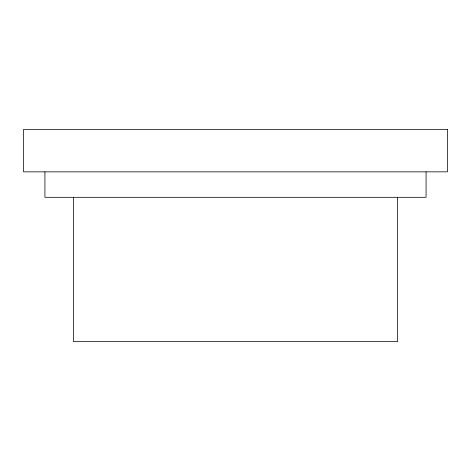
<?xml version="1.0" encoding="UTF-8"?>
<svg xmlns="http://www.w3.org/2000/svg" width="471" height="471" viewBox="0 0 471 471"><rect width="100%" height="100%" fill="white"/><g stroke="black" fill="none" stroke-linecap="round" stroke-linejoin="round"><path stroke-width="0.71" d="M426.072 171.844L426.072 197.308L44.928 197.308L44.928 171.844M397.571 197.308L397.571 341.599L73.429 341.599L73.429 197.308M447.45 129.401L23.55 129.401L23.55 171.844L447.45 171.844L447.45 129.401"/></g></svg>
